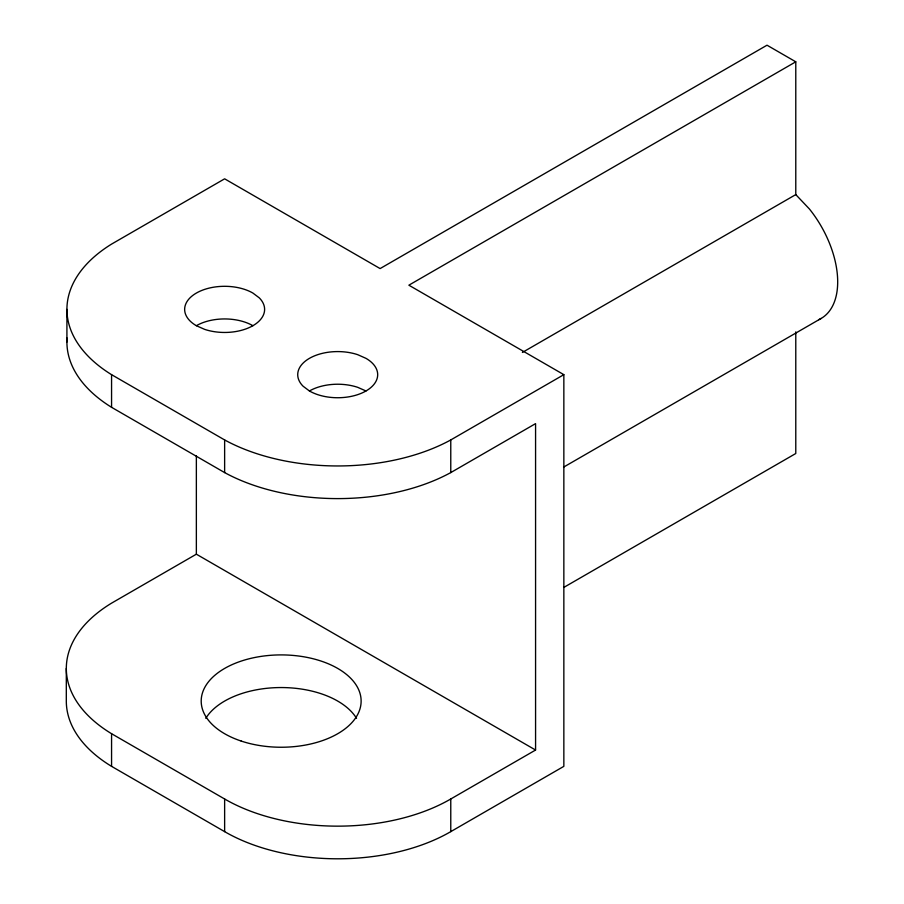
<?xml version="1.0" encoding="UTF-8"?>
<svg xmlns="http://www.w3.org/2000/svg" width="904" height="904" viewBox="0 0 904 904"><rect width="100%" height="100%" fill="white"/><g stroke="black" fill="none" stroke-linecap="round" stroke-linejoin="round"><path stroke-width="1.36" d="M818.753 319.666A79.947 46.16 60 0 0 809.419 208.993L795.78 194.597L795.78 61.811L408.868 285.189L563.847 374.663L563.847 766.355L450.768 831.635A159.386 92.016 0 0 1 224.633 831.635L111.565 766.355A163.895 94.626 0 0 1 66.308 701.075L66.308 668.429M522.376 352.447L795.78 194.597M67.054 338.039A165.5 95.553 0 0 0 111.565 407.308L224.633 472.589A164.392 94.909 0 0 0 450.768 472.589L535.575 423.626L535.575 750.037L196.36 554.186L111.565 603.149A163.895 94.626 0 0 0 111.565 733.709L111.565 766.355M795.78 61.811L767.021 45.2L380.109 268.578L224.633 178.822L111.565 244.103A165.5 95.553 0 0 0 111.565 374.663L224.633 439.943A164.392 94.909 0 0 0 450.768 439.943L563.847 374.663M563.587 467.131L821.126 318.445M563.881 587.385L795.78 453.503L795.78 331.892M111.565 733.709L224.633 798.989A159.386 92.016 0 0 0 450.768 798.989L535.575 750.037M365.973 390.98L357.69 387.319A39.979 23.075 0 0 0 309.439 390.98L303.077 386.2A39.979 23.075 0 0 1 309.439 358.346A39.979 23.075 0 0 1 357.69 354.673L365.973 358.346A39.979 23.075 0 0 1 365.973 390.98A39.979 23.075 0 0 1 309.439 390.98M196.36 325.7L204.643 329.372A39.979 23.075 0 0 0 252.905 325.7A39.979 23.075 0 0 0 259.256 297.845L252.905 293.065A39.979 23.075 0 0 0 196.36 293.065A39.979 23.075 0 0 0 196.36 325.7A39.979 23.075 0 0 1 252.905 325.7M450.768 439.943L450.768 472.589M450.768 798.989L450.768 831.635M224.633 439.943L224.633 472.589M224.633 798.989L224.633 831.635M196.36 455.706L196.36 554.186M111.565 374.663L111.565 407.308M66.919 309.383L66.919 342.028M205.796 718.318A79.947 46.16 0 0 1 281.167 687.548A79.947 46.16 0 0 1 356.538 718.318M241.187 741.054A79.947 46.16 0 0 0 361.125 701.075A79.947 46.16 0 0 0 241.187 661.095A79.947 46.16 0 0 0 241.187 741.054"/></g></svg>
